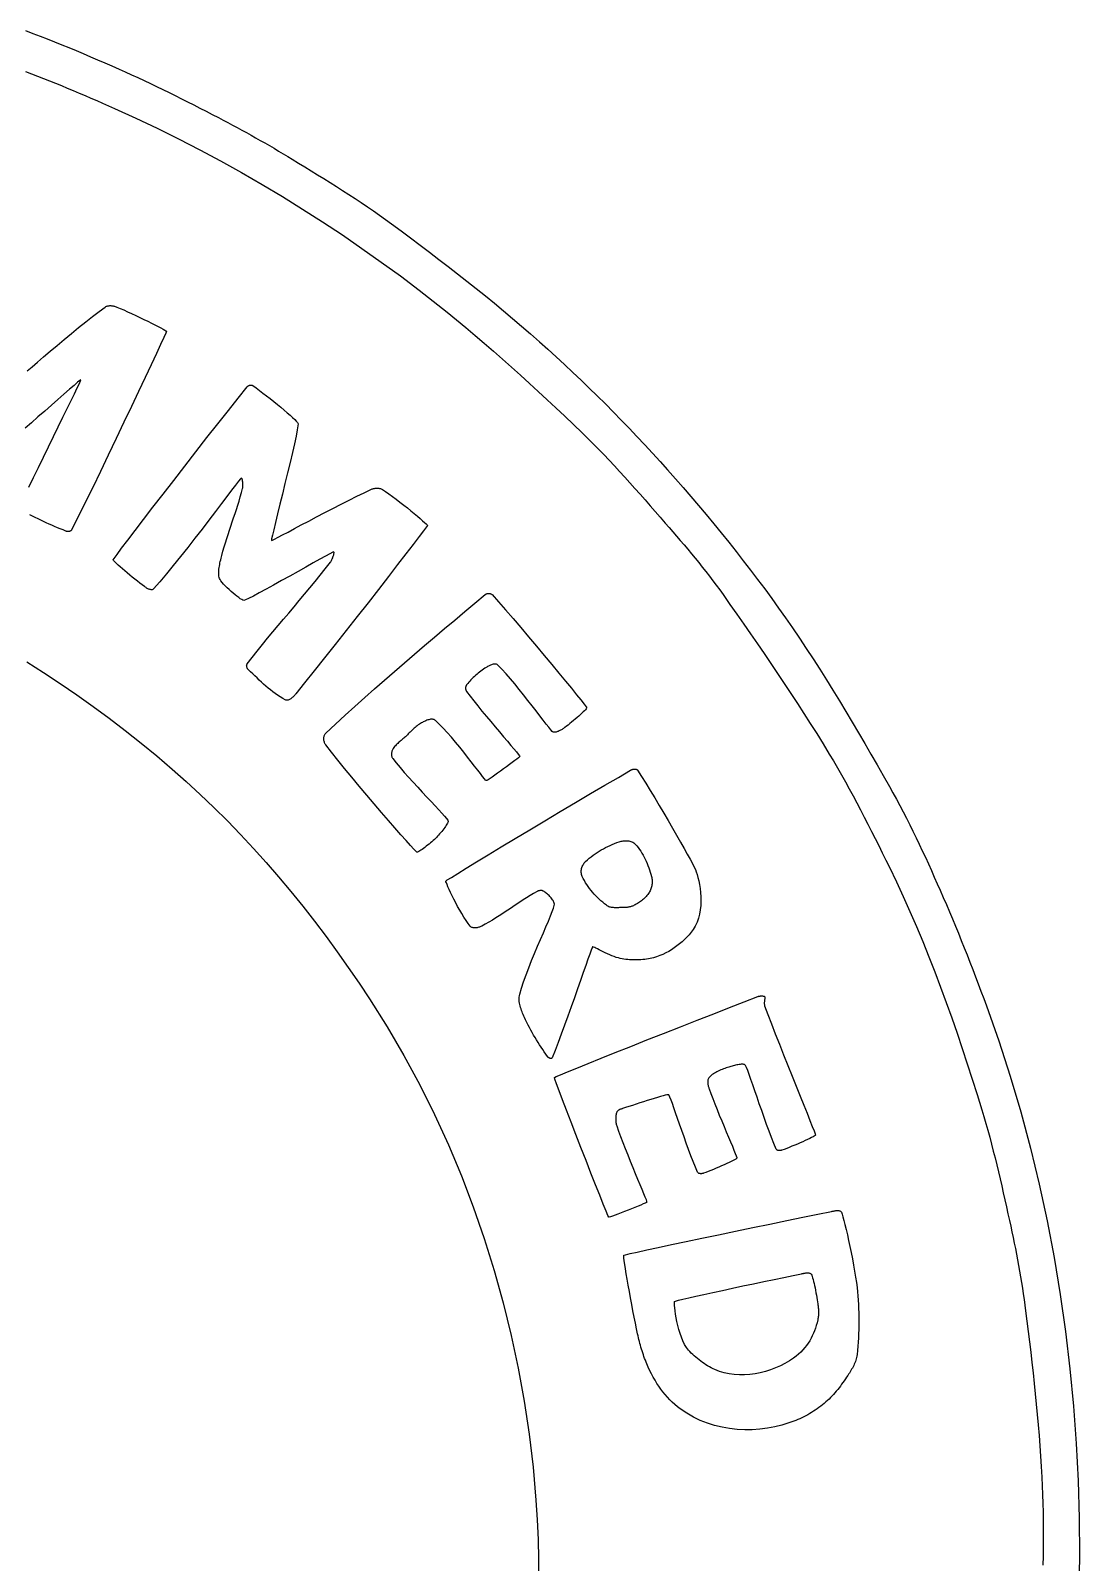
# Model space of a CAD drawing. Extents: x 29 to 1430, y 34 to 1434.
# Drawn here: x 976 to 1430, y 728 to 1391 of the extents above; entities that cross this region are included whole.
import ezdxf

# ---------------------------------------------------------------- set-up
doc = ezdxf.new("R2010")
doc.units = 0
doc.header["$MEASUREMENT"] = 0
doc.layers.get('0').update_dxf_attribs({"linetype": 'CONTINUOUS'})

msp = doc.modelspace()

# ---------------------------------------------------------------- linework, layer by layer
at = {"color": 0, "true_color": 0x000000}
for points in [[(974.03, 1390.66), (977.18, 1389.49), (980.33, 1388.3), (983.47, 1387.08), (986.6, 1385.84), (989.72, 1384.58), (992.84, 1383.3), (995.95, 1382.01), (999.05, 1380.7), (1002.15, 1379.38), (1005.25, 1378.05), (1008.33, 1376.7), (1011.42, 1375.36), (1014.5, 1374), (1017.23, 1372.78), (1019.96, 1371.55), (1022.68, 1370.3), (1025.39, 1369.04), (1028.09, 1367.76), (1030.79, 1366.47), (1033.48, 1365.16), (1036.17, 1363.85), (1038.85, 1362.52), (1041.52, 1361.18), (1044.2, 1359.84), (1046.86, 1358.48), (1049.53, 1357.12), (1052.19, 1355.75), (1054.85, 1354.38), (1057.5, 1353), (1059.53, 1351.94), (1061.56, 1350.87), (1063.59, 1349.79), (1065.61, 1348.71), (1067.63, 1347.61), (1069.65, 1346.51), (1071.66, 1345.4), (1073.66, 1344.28), (1075.66, 1343.15), (1077.65, 1342.02), (1079.64, 1340.87), (1081.63, 1339.72), (1083.6, 1338.55), (1085.58, 1337.38), (1087.54, 1336.19), (1089.5, 1335), (1092.23, 1333.32), (1094.97, 1331.65), (1097.7, 1329.97), (1100.43, 1328.28), (1103.16, 1326.59), (1105.88, 1324.89), (1108.6, 1323.18), (1111.31, 1321.46), (1114.01, 1319.72), (1116.69, 1317.97), (1119.37, 1316.19), (1122.03, 1314.4), (1124.67, 1312.59), (1127.3, 1310.75), (1129.91, 1308.89), (1132.5, 1307), (1136.61, 1303.96), (1140.72, 1300.9), (1144.81, 1297.83), (1148.89, 1294.75), (1152.97, 1291.65), (1157.02, 1288.53), (1161.07, 1285.39), (1165.09, 1282.23), (1169.1, 1279.05), (1173.09, 1275.84), (1177.05, 1272.61), (1180.99, 1269.35), (1184.91, 1266.06), (1188.8, 1262.74), (1192.67, 1259.39), (1196.5, 1256), (1200.15, 1252.72), (1203.78, 1249.42), (1207.38, 1246.09), (1210.96, 1242.73), (1214.52, 1239.35), (1218.05, 1235.94), (1221.56, 1232.51), (1225.05, 1229.05), (1228.51, 1225.56), (1231.94, 1222.05), (1235.35, 1218.52), (1238.73, 1214.96), (1242.09, 1211.38), (1245.42, 1207.78), (1248.72, 1204.15), (1252, 1200.5), (1255.39, 1196.67), (1258.76, 1192.82), (1262.1, 1188.95), (1265.42, 1185.05), (1268.72, 1181.13), (1271.98, 1177.19), (1275.22, 1173.23), (1278.44, 1169.24), (1281.62, 1165.23), (1284.77, 1161.2), (1287.89, 1157.14), (1290.98, 1153.06), (1294.04, 1148.96), (1297.06, 1144.83), (1300.05, 1140.68), (1303, 1136.5), (1306.05, 1132.1), (1309.06, 1127.66), (1312.03, 1123.2), (1314.97, 1118.71), (1317.86, 1114.2), (1320.73, 1109.67), (1323.56, 1105.12), (1326.36, 1100.54), (1329.13, 1095.95), (1331.88, 1091.35), (1334.61, 1086.73), (1337.32, 1082.1), (1340.01, 1077.46), (1342.69, 1072.81), (1345.35, 1068.16), (1348, 1063.5), (1349.53, 1060.77), (1351.04, 1058.02), (1352.51, 1055.26), (1353.97, 1052.49), (1355.4, 1049.71), (1356.8, 1046.91), (1358.19, 1044.1), (1359.56, 1041.28), (1360.91, 1038.46), (1362.25, 1035.62), (1363.57, 1032.78), (1364.87, 1029.93), (1366.17, 1027.08), (1367.45, 1024.22), (1368.73, 1021.36), (1370, 1018.5), (1371.35, 1015.42), (1372.69, 1012.33), (1374.01, 1009.23), (1375.32, 1006.13), (1376.61, 1003.02), (1377.88, 999.91), (1379.15, 996.79), (1380.4, 993.66), (1381.64, 990.53), (1382.86, 987.39), (1384.08, 984.26), (1385.28, 981.11), (1386.48, 977.96), (1387.66, 974.81), (1388.83, 971.66), (1390, 968.5), (1395.35, 953.33), (1400.31, 938.01), (1404.87, 922.54), (1409.05, 906.94), (1412.85, 891.22), (1416.26, 875.4), (1419.3, 859.49), (1421.95, 843.5), (1424.24, 827.45), (1426.15, 811.35), (1427.7, 795.21), (1428.88, 779.06), (1429.69, 762.9), (1430.15, 746.74), (1430.25, 730.6), (1430, 714.5)], [(974.09, 1373.01), (976.68, 1372.01), (979.26, 1371), (981.84, 1369.98), (984.42, 1368.94), (986.99, 1367.9), (989.55, 1366.85), (992.12, 1365.79), (994.68, 1364.72), (997.23, 1363.64), (999.79, 1362.55), (1002.34, 1361.45), (1004.88, 1360.35), (1007.42, 1359.24), (1009.96, 1358.12), (1012.5, 1357), (1021.83, 1352.76), (1031.09, 1348.37), (1040.3, 1343.82), (1049.43, 1339.11), (1058.5, 1334.26), (1067.49, 1329.26), (1076.41, 1324.12), (1085.24, 1318.85), (1093.99, 1313.43), (1102.64, 1307.89), (1111.21, 1302.21), (1119.67, 1296.41), (1128.04, 1290.48), (1136.3, 1284.44), (1144.46, 1278.27), (1152.5, 1272), (1156.58, 1268.74), (1160.63, 1265.44), (1164.65, 1262.1), (1168.65, 1258.74), (1172.62, 1255.34), (1176.57, 1251.92), (1180.49, 1248.47), (1184.4, 1244.99), (1188.28, 1241.49), (1192.15, 1237.97), (1195.99, 1234.43), (1199.82, 1230.88), (1203.64, 1227.3), (1207.44, 1223.71), (1211.22, 1220.11), (1215, 1216.5), (1217.38, 1214.19), (1219.74, 1211.85), (1222.07, 1209.5), (1224.38, 1207.11), (1226.67, 1204.71), (1228.94, 1202.29), (1231.19, 1199.86), (1233.43, 1197.41), (1235.65, 1194.95), (1237.87, 1192.47), (1240.07, 1189.99), (1242.27, 1187.5), (1244.46, 1185), (1246.64, 1182.5), (1248.82, 1180), (1251, 1177.5), (1252.63, 1175.62), (1254.26, 1173.74), (1255.89, 1171.85), (1257.5, 1169.96), (1259.11, 1168.06), (1260.72, 1166.15), (1262.31, 1164.23), (1263.89, 1162.31), (1265.46, 1160.37), (1267.01, 1158.43), (1268.55, 1156.47), (1270.08, 1154.5), (1271.59, 1152.52), (1273.08, 1150.53), (1274.55, 1148.52), (1276, 1146.5), (1279, 1142.27), (1281.98, 1138.03), (1284.95, 1133.78), (1287.91, 1129.53), (1290.86, 1125.26), (1293.79, 1120.98), (1296.71, 1116.7), (1299.6, 1112.4), (1302.48, 1108.08), (1305.34, 1103.76), (1308.17, 1099.42), (1310.99, 1095.07), (1313.78, 1090.7), (1316.55, 1086.32), (1319.29, 1081.92), (1322, 1077.5), (1323.79, 1074.53), (1325.55, 1071.54), (1327.27, 1068.54), (1328.97, 1065.52), (1330.65, 1062.48), (1332.3, 1059.43), (1333.93, 1056.37), (1335.54, 1053.3), (1337.13, 1050.22), (1338.71, 1047.13), (1340.28, 1044.03), (1341.84, 1040.93), (1343.38, 1037.83), (1344.93, 1034.72), (1346.46, 1031.61), (1348, 1028.5), (1351.06, 1022.17), (1354.04, 1015.79), (1356.93, 1009.35), (1359.73, 1002.86), (1362.45, 996.34), (1365.1, 989.77), (1367.67, 983.18), (1370.17, 976.57), (1372.61, 969.94), (1374.97, 963.29), (1377.28, 956.64), (1379.53, 949.99), (1381.72, 943.34), (1383.86, 936.71), (1385.95, 930.09), (1388, 923.5), (1388.9, 920.54), (1389.76, 917.57), (1390.61, 914.6), (1391.43, 911.62), (1392.22, 908.63), (1393, 905.63), (1393.76, 902.63), (1394.5, 899.63), (1395.22, 896.62), (1395.94, 893.61), (1396.63, 890.6), (1397.32, 887.58), (1398, 884.56), (1398.67, 881.54), (1399.34, 878.52), (1400, 875.5), (1400.52, 873.08), (1401.04, 870.66), (1401.55, 868.23), (1402.05, 865.81), (1402.54, 863.38), (1403.02, 860.94), (1403.48, 858.51), (1403.94, 856.08), (1404.38, 853.64), (1404.8, 851.2), (1405.21, 848.75), (1405.61, 846.31), (1405.98, 843.86), (1406.34, 841.41), (1406.68, 838.96), (1407, 836.5), (1407.56, 832.01), (1408.12, 827.53), (1408.66, 823.04), (1409.19, 818.54), (1409.71, 814.05), (1410.21, 809.55), (1410.69, 805.06), (1411.16, 800.56), (1411.6, 796.06), (1412.02, 791.56), (1412.42, 787.05), (1412.8, 782.54), (1413.14, 778.04), (1413.46, 773.53), (1413.75, 769.01), (1414, 764.5), (1414.18, 760.69), (1414.33, 756.88), (1414.44, 753.07), (1414.51, 749.26), (1414.56, 745.45), (1414.59, 741.64), (1414.59, 737.82), (1414.57, 734.01), (1414.53, 730.19), (1414.48, 726.38)], [(974.77, 1243.41), (976.85, 1245.17), (979.23, 1247.19), (981.86, 1249.43), (984.7, 1251.83), (987.68, 1254.35), (990.77, 1256.93), (993.9, 1259.53), (997.03, 1262.09), (1000.11, 1264.57), (1003.08, 1266.91), (1005.89, 1269.07), (1008.5, 1271), (1008.76, 1271.17), (1009.04, 1271.31), (1009.33, 1271.41), (1009.63, 1271.5), (1009.95, 1271.56), (1010.27, 1271.59), (1010.59, 1271.6), (1010.93, 1271.6), (1011.26, 1271.57), (1011.59, 1271.53), (1011.93, 1271.47), (1012.26, 1271.4), (1012.58, 1271.31), (1012.9, 1271.22), (1013.2, 1271.11), (1013.5, 1271), (1014.96, 1270.4), (1016.55, 1269.73), (1018.22, 1268.98), (1019.96, 1268.19), (1021.74, 1267.37), (1023.51, 1266.52), (1025.27, 1265.67), (1026.96, 1264.84), (1028.58, 1264.03), (1030.07, 1263.27), (1031.43, 1262.57), (1032.61, 1261.94), (1033.59, 1261.41), (1034.33, 1260.98), (1034.81, 1260.67), (1035, 1260.5), (1034.73, 1259.76), (1033.87, 1257.82), (1032.5, 1254.81), (1030.67, 1250.84), (1028.44, 1246.04), (1025.87, 1240.55), (1023.01, 1234.47), (1019.92, 1227.95), (1016.66, 1221.1), (1013.29, 1214.05), (1009.87, 1206.92), (1006.45, 1199.84), (1003.1, 1192.93), (999.87, 1186.32), (996.81, 1180.14), (994, 1174.5), (993.92, 1174.37), (993.82, 1174.25), (993.7, 1174.15), (993.56, 1174.06), (993.41, 1173.98), (993.25, 1173.93), (993.08, 1173.88), (992.9, 1173.85), (992.72, 1173.83), (992.54, 1173.82), (992.35, 1173.82), (992.17, 1173.84), (991.99, 1173.87), (991.82, 1173.9), (991.65, 1173.95), (991.5, 1174), (990.28, 1174.49), (989.06, 1174.98), (987.84, 1175.48), (986.63, 1175.99), (985.42, 1176.51), (984.22, 1177.04), (983.02, 1177.58), (981.82, 1178.13), (980.63, 1178.69), (979.45, 1179.27), (978.27, 1179.85), (977.1, 1180.45), (975.94, 1181.07)], [(975.49, 1193.04), (977.49, 1197.22), (979.59, 1201.58), (981.75, 1206.03), (983.94, 1210.51), (986.12, 1214.93), (988.23, 1219.21), (990.25, 1223.29), (992.12, 1227.08), (993.8, 1230.51), (995.26, 1233.49), (996.45, 1235.96), (997.34, 1237.84), (997.86, 1239.04), (998, 1239.5), (997.59, 1239.25), (996.57, 1238.42), (995.02, 1237.1), (993.03, 1235.38), (990.68, 1233.32), (988.06, 1231.01), (985.25, 1228.54), (982.34, 1225.98), (979.41, 1223.41), (976.55, 1220.91), (973.84, 1218.57)], [(1070, 1236.5), (1070.11, 1236.62), (1070.23, 1236.73), (1070.37, 1236.84), (1070.52, 1236.93), (1070.68, 1237.01), (1070.84, 1237.08), (1071.02, 1237.14), (1071.19, 1237.19), (1071.37, 1237.22), (1071.55, 1237.24), (1071.72, 1237.24), (1071.89, 1237.23), (1072.06, 1237.2), (1072.22, 1237.15), (1072.36, 1237.08), (1072.5, 1237), (1073.85, 1236.01), (1075.29, 1234.93), (1076.8, 1233.78), (1078.36, 1232.58), (1079.94, 1231.35), (1081.52, 1230.09), (1083.08, 1228.84), (1084.59, 1227.6), (1086.02, 1226.4), (1087.36, 1225.26), (1088.58, 1224.18), (1089.65, 1223.19), (1090.55, 1222.32), (1091.26, 1221.56), (1091.75, 1220.95), (1092, 1220.5), (1091.97, 1219.62), (1091.68, 1217.78), (1091.15, 1215.14), (1090.42, 1211.83), (1089.54, 1207.99), (1088.54, 1203.75), (1087.46, 1199.25), (1086.34, 1194.64), (1085.22, 1190.04), (1084.13, 1185.6), (1083.12, 1181.46), (1082.22, 1177.75), (1081.47, 1174.61), (1080.91, 1172.18), (1080.57, 1170.6), (1080.5, 1170), (1080.89, 1170.12), (1081.86, 1170.58), (1083.36, 1171.34), (1085.33, 1172.36), (1087.7, 1173.61), (1090.42, 1175.06), (1093.43, 1176.65), (1096.66, 1178.37), (1100.06, 1180.17), (1103.57, 1182.01), (1107.12, 1183.86), (1110.66, 1185.69), (1114.13, 1187.45), (1117.47, 1189.12), (1120.61, 1190.64), (1123.5, 1192), (1123.79, 1192.12), (1124.09, 1192.24), (1124.4, 1192.33), (1124.72, 1192.42), (1125.05, 1192.49), (1125.38, 1192.54), (1125.71, 1192.58), (1126.04, 1192.59), (1126.37, 1192.59), (1126.7, 1192.57), (1127.02, 1192.53), (1127.34, 1192.47), (1127.65, 1192.39), (1127.94, 1192.28), (1128.23, 1192.15), (1128.5, 1192), (1129.87, 1191.1), (1131.35, 1190.08), (1132.9, 1188.97), (1134.5, 1187.78), (1136.12, 1186.54), (1137.74, 1185.28), (1139.33, 1184.02), (1140.86, 1182.78), (1142.31, 1181.59), (1143.65, 1180.47), (1144.86, 1179.44), (1145.91, 1178.52), (1146.78, 1177.75), (1147.43, 1177.14), (1147.85, 1176.71), (1148, 1176.5), (1147.58, 1175.86), (1146.37, 1174.19), (1144.43, 1171.62), (1141.86, 1168.24), (1138.73, 1164.15), (1135.13, 1159.48), (1131.14, 1154.32), (1126.84, 1148.78), (1122.3, 1142.96), (1117.62, 1136.98), (1112.87, 1130.93), (1108.14, 1124.93), (1103.51, 1119.08), (1099.05, 1113.49), (1094.85, 1108.26), (1091, 1103.5), (1090.79, 1103.24), (1090.56, 1102.98), (1090.31, 1102.71), (1090.05, 1102.44), (1089.78, 1102.17), (1089.5, 1101.92), (1089.21, 1101.68), (1088.92, 1101.46), (1088.61, 1101.26), (1088.31, 1101.1), (1088, 1100.97), (1087.7, 1100.87), (1087.39, 1100.83), (1087.09, 1100.83), (1086.79, 1100.88), (1086.5, 1101), (1085.37, 1101.61), (1084.26, 1102.27), (1083.18, 1102.96), (1082.12, 1103.69), (1081.09, 1104.46), (1080.07, 1105.25), (1079.07, 1106.07), (1078.08, 1106.91), (1077.11, 1107.77), (1076.15, 1108.65), (1075.2, 1109.53), (1074.25, 1110.42), (1073.31, 1111.32), (1072.37, 1112.22), (1071.44, 1113.11), (1070.5, 1114), (1070.39, 1114.12), (1070.28, 1114.25), (1070.18, 1114.39), (1070.09, 1114.54), (1070.01, 1114.7), (1069.93, 1114.87), (1069.87, 1115.04), (1069.82, 1115.21), (1069.79, 1115.39), (1069.77, 1115.57), (1069.76, 1115.74), (1069.77, 1115.91), (1069.8, 1116.07), (1069.85, 1116.22), (1069.91, 1116.37), (1070, 1116.5), (1072.17, 1119.31), (1074.37, 1122.1), (1076.6, 1124.87), (1078.85, 1127.62), (1081.11, 1130.36), (1083.39, 1133.09), (1085.67, 1135.81), (1087.97, 1138.53), (1090.26, 1141.24), (1092.55, 1143.96), (1094.83, 1146.69), (1097.1, 1149.42), (1099.36, 1152.16), (1101.6, 1154.92), (1103.81, 1157.7), (1106, 1160.5), (1106.18, 1160.75), (1106.36, 1161.04), (1106.53, 1161.35), (1106.7, 1161.68), (1106.85, 1162.03), (1107, 1162.39), (1107.14, 1162.74), (1107.26, 1163.1), (1107.36, 1163.44), (1107.45, 1163.76), (1107.52, 1164.06), (1107.57, 1164.34), (1107.59, 1164.57), (1107.59, 1164.76), (1107.56, 1164.91), (1107.5, 1165), (1107.02, 1164.82), (1105.78, 1164.18), (1103.89, 1163.17), (1101.47, 1161.83), (1098.6, 1160.23), (1095.41, 1158.45), (1091.99, 1156.53), (1088.45, 1154.55), (1084.9, 1152.57), (1081.44, 1150.65), (1078.18, 1148.85), (1075.21, 1147.25), (1072.66, 1145.89), (1070.62, 1144.86), (1069.2, 1144.21), (1068.5, 1144), (1068.13, 1144.11), (1067.63, 1144.37), (1067.02, 1144.74), (1066.31, 1145.23), (1065.54, 1145.81), (1064.72, 1146.46), (1063.86, 1147.17), (1063, 1147.93), (1062.14, 1148.71), (1061.31, 1149.5), (1060.52, 1150.28), (1059.8, 1151.04), (1059.17, 1151.75), (1058.65, 1152.41), (1058.25, 1153), (1058, 1153.5), (1057.85, 1153.97), (1057.74, 1154.48), (1057.68, 1155.03), (1057.65, 1155.61), (1057.66, 1156.22), (1057.69, 1156.86), (1057.76, 1157.51), (1057.84, 1158.18), (1057.95, 1158.86), (1058.08, 1159.54), (1058.21, 1160.22), (1058.36, 1160.9), (1058.52, 1161.58), (1058.68, 1162.24), (1058.84, 1162.88), (1059, 1163.5), (1059.49, 1165.33), (1060.01, 1167.16), (1060.55, 1168.98), (1061.12, 1170.79), (1061.7, 1172.59), (1062.3, 1174.4), (1062.9, 1176.2), (1063.51, 1178), (1064.12, 1179.8), (1064.72, 1181.6), (1065.32, 1183.4), (1065.9, 1185.21), (1066.46, 1187.02), (1067, 1188.84), (1067.52, 1190.67), (1068, 1192.5), (1068.06, 1192.79), (1068.11, 1193.11), (1068.13, 1193.45), (1068.15, 1193.8), (1068.15, 1194.16), (1068.13, 1194.53), (1068.11, 1194.89), (1068.07, 1195.25), (1068.03, 1195.58), (1067.97, 1195.9), (1067.91, 1196.19), (1067.84, 1196.44), (1067.76, 1196.66), (1067.68, 1196.83), (1067.59, 1196.94), (1067.5, 1197), (1067.14, 1196.65), (1066.28, 1195.6), (1064.98, 1193.93), (1063.27, 1191.7), (1061.21, 1188.99), (1058.85, 1185.89), (1056.23, 1182.45), (1053.42, 1178.76), (1050.45, 1174.89), (1047.37, 1170.91), (1044.24, 1166.9), (1041.11, 1162.94), (1038.01, 1159.09), (1035.02, 1155.44), (1032.16, 1152.05), (1029.5, 1149), (1029.32, 1148.83), (1029.11, 1148.72), (1028.89, 1148.64), (1028.65, 1148.61), (1028.39, 1148.62), (1028.13, 1148.66), (1027.85, 1148.72), (1027.58, 1148.82), (1027.3, 1148.93), (1027.02, 1149.06), (1026.74, 1149.21), (1026.47, 1149.36), (1026.21, 1149.52), (1025.96, 1149.69), (1025.72, 1149.85), (1025.5, 1150), (1024.56, 1150.69), (1023.54, 1151.45), (1022.47, 1152.28), (1021.37, 1153.15), (1020.25, 1154.06), (1019.13, 1154.98), (1018.03, 1155.89), (1016.97, 1156.79), (1015.97, 1157.66), (1015.03, 1158.48), (1014.19, 1159.23), (1013.46, 1159.91), (1012.86, 1160.49), (1012.4, 1160.96), (1012.11, 1161.3), (1012, 1161.5), (1012.42, 1162.18), (1013.66, 1163.9), (1015.63, 1166.55), (1018.25, 1170.03), (1021.44, 1174.22), (1025.11, 1179.02), (1029.18, 1184.31), (1033.56, 1190), (1038.18, 1195.96), (1042.95, 1202.1), (1047.78, 1208.31), (1052.59, 1214.47), (1057.3, 1220.48), (1061.83, 1226.22), (1066.09, 1231.6), (1070, 1236.5)], [(1173, 1146.5), (1173.15, 1146.61), (1173.32, 1146.71), (1173.5, 1146.8), (1173.7, 1146.87), (1173.9, 1146.93), (1174.11, 1146.98), (1174.32, 1147.01), (1174.54, 1147.02), (1174.75, 1147.02), (1174.96, 1147), (1175.16, 1146.96), (1175.36, 1146.9), (1175.54, 1146.83), (1175.71, 1146.74), (1175.86, 1146.63), (1176, 1146.5), (1178.81, 1143.35), (1181.85, 1139.87), (1185.07, 1136.15), (1188.42, 1132.24), (1191.82, 1128.24), (1195.24, 1124.19), (1198.6, 1120.19), (1201.85, 1116.29), (1204.94, 1112.57), (1207.8, 1109.09), (1210.38, 1105.94), (1212.61, 1103.19), (1214.45, 1100.89), (1215.83, 1099.13), (1216.7, 1097.98), (1217, 1097.5), (1216.92, 1097.33), (1216.72, 1097.06), (1216.4, 1096.7), (1215.98, 1096.26), (1215.47, 1095.76), (1214.88, 1095.2), (1214.23, 1094.59), (1213.52, 1093.95), (1212.78, 1093.29), (1212.01, 1092.62), (1211.22, 1091.95), (1210.43, 1091.29), (1209.65, 1090.66), (1208.89, 1090.06), (1208.17, 1089.5), (1207.5, 1089), (1207.22, 1088.8), (1206.93, 1088.6), (1206.62, 1088.39), (1206.31, 1088.19), (1205.99, 1087.99), (1205.66, 1087.81), (1205.34, 1087.63), (1205, 1087.47), (1204.67, 1087.32), (1204.34, 1087.19), (1204.02, 1087.09), (1203.69, 1087.01), (1203.38, 1086.96), (1203.08, 1086.94), (1202.78, 1086.95), (1202.5, 1087), (1202.09, 1087.29), (1201.42, 1088), (1200.52, 1089.07), (1199.4, 1090.46), (1198.1, 1092.14), (1196.64, 1094.04), (1195.05, 1096.14), (1193.34, 1098.37), (1191.54, 1100.71), (1189.67, 1103.09), (1187.77, 1105.49), (1185.85, 1107.84), (1183.94, 1110.12), (1182.06, 1112.27), (1180.24, 1114.24), (1178.5, 1116), (1178.26, 1116.19), (1177.99, 1116.33), (1177.71, 1116.42), (1177.41, 1116.47), (1177.09, 1116.47), (1176.76, 1116.44), (1176.42, 1116.38), (1176.08, 1116.28), (1175.74, 1116.16), (1175.39, 1116.03), (1175.05, 1115.87), (1174.72, 1115.7), (1174.39, 1115.53), (1174.08, 1115.35), (1173.78, 1115.17), (1173.5, 1115), (1172.9, 1114.62), (1172.31, 1114.22), (1171.73, 1113.81), (1171.16, 1113.39), (1170.59, 1112.96), (1170.03, 1112.52), (1169.48, 1112.06), (1168.94, 1111.6), (1168.41, 1111.12), (1167.89, 1110.63), (1167.38, 1110.14), (1166.88, 1109.63), (1166.39, 1109.11), (1165.92, 1108.58), (1165.45, 1108.05), (1165, 1107.5), (1164.89, 1107.35), (1164.79, 1107.18), (1164.72, 1107), (1164.65, 1106.82), (1164.6, 1106.62), (1164.57, 1106.42), (1164.55, 1106.22), (1164.54, 1106.01), (1164.55, 1105.8), (1164.57, 1105.6), (1164.61, 1105.4), (1164.66, 1105.2), (1164.72, 1105.01), (1164.8, 1104.83), (1164.89, 1104.66), (1165, 1104.5), (1166.45, 1102.59), (1168.06, 1100.53), (1169.8, 1098.36), (1171.64, 1096.1), (1173.54, 1093.81), (1175.46, 1091.51), (1177.36, 1089.25), (1179.22, 1087.05), (1181, 1084.96), (1182.65, 1083.02), (1184.14, 1081.26), (1185.45, 1079.72), (1186.52, 1078.44), (1187.33, 1077.45), (1187.83, 1076.79), (1188, 1076.5), (1187.83, 1076.3), (1187.39, 1075.9), (1186.7, 1075.34), (1185.81, 1074.63), (1184.76, 1073.82), (1183.58, 1072.93), (1182.32, 1071.99), (1181.01, 1071.03), (1179.69, 1070.07), (1178.4, 1069.15), (1177.18, 1068.29), (1176.07, 1067.53), (1175.11, 1066.89), (1174.33, 1066.4), (1173.78, 1066.1), (1173.5, 1066), (1173.22, 1066.22), (1172.69, 1066.83), (1171.92, 1067.79), (1170.94, 1069.04), (1169.77, 1070.55), (1168.44, 1072.27), (1166.98, 1074.17), (1165.4, 1076.2), (1163.72, 1078.31), (1161.99, 1080.47), (1160.2, 1082.64), (1158.41, 1084.76), (1156.61, 1086.8), (1154.85, 1088.72), (1153.13, 1090.46), (1151.5, 1092), (1151.2, 1092.22), (1150.88, 1092.38), (1150.54, 1092.49), (1150.18, 1092.55), (1149.8, 1092.56), (1149.41, 1092.53), (1149.01, 1092.46), (1148.6, 1092.37), (1148.19, 1092.24), (1147.78, 1092.09), (1147.38, 1091.93), (1146.98, 1091.75), (1146.59, 1091.56), (1146.21, 1091.37), (1145.84, 1091.18), (1145.5, 1091), (1145, 1090.72), (1144.52, 1090.41), (1144.04, 1090.08), (1143.58, 1089.74), (1143.13, 1089.38), (1142.69, 1089.01), (1142.26, 1088.63), (1141.83, 1088.23), (1141.41, 1087.83), (1141, 1087.43), (1140.58, 1087.02), (1140.17, 1086.61), (1139.75, 1086.2), (1139.34, 1085.8), (1138.92, 1085.39), (1138.5, 1085), (1138.14, 1084.67), (1137.77, 1084.35), (1137.4, 1084.03), (1137.02, 1083.72), (1136.64, 1083.4), (1136.26, 1083.08), (1135.89, 1082.76), (1135.52, 1082.43), (1135.16, 1082.1), (1134.81, 1081.76), (1134.47, 1081.42), (1134.14, 1081.06), (1133.83, 1080.69), (1133.53, 1080.31), (1133.25, 1079.91), (1133, 1079.5), (1132.88, 1079.28), (1132.77, 1079.04), (1132.68, 1078.79), (1132.6, 1078.54), (1132.54, 1078.27), (1132.49, 1078.01), (1132.46, 1077.73), (1132.44, 1077.46), (1132.45, 1077.19), (1132.47, 1076.92), (1132.5, 1076.66), (1132.56, 1076.41), (1132.64, 1076.16), (1132.74, 1075.93), (1132.86, 1075.71), (1133, 1075.5), (1134.48, 1073.64), (1136.15, 1071.65), (1137.95, 1069.57), (1139.85, 1067.43), (1141.82, 1065.26), (1143.82, 1063.09), (1145.8, 1060.95), (1147.74, 1058.87), (1149.6, 1056.9), (1151.33, 1055.05), (1152.89, 1053.37), (1154.26, 1051.88), (1155.4, 1050.62), (1156.26, 1049.61), (1156.8, 1048.89), (1157, 1048.5), (1156.97, 1048.24), (1156.87, 1047.93), (1156.7, 1047.55), (1156.47, 1047.14), (1156.19, 1046.68), (1155.86, 1046.18), (1155.49, 1045.66), (1155.09, 1045.13), (1154.67, 1044.58), (1154.22, 1044.02), (1153.76, 1043.47), (1153.29, 1042.93), (1152.83, 1042.4), (1152.37, 1041.9), (1151.92, 1041.43), (1151.5, 1041), (1151.03, 1040.54), (1150.51, 1040.06), (1149.95, 1039.56), (1149.35, 1039.06), (1148.74, 1038.55), (1148.12, 1038.05), (1147.49, 1037.56), (1146.88, 1037.09), (1146.28, 1036.65), (1145.72, 1036.24), (1145.19, 1035.88), (1144.71, 1035.57), (1144.3, 1035.32), (1143.95, 1035.14), (1143.68, 1035.03), (1143.5, 1035), (1143.08, 1035.36), (1142.11, 1036.36), (1140.66, 1037.94), (1138.77, 1040.03), (1136.52, 1042.57), (1133.96, 1045.49), (1131.14, 1048.73), (1128.13, 1052.23), (1124.98, 1055.91), (1121.75, 1059.72), (1118.51, 1063.58), (1115.3, 1067.44), (1112.18, 1071.22), (1109.22, 1074.87), (1106.48, 1078.32), (1104, 1081.5), (1103.82, 1081.76), (1103.66, 1082.05), (1103.52, 1082.35), (1103.4, 1082.68), (1103.31, 1083.02), (1103.23, 1083.36), (1103.19, 1083.71), (1103.16, 1084.07), (1103.17, 1084.42), (1103.2, 1084.76), (1103.26, 1085.1), (1103.35, 1085.42), (1103.46, 1085.73), (1103.61, 1086.01), (1103.79, 1086.27), (1104, 1086.5), (1108.17, 1090.4), (1112.37, 1094.28), (1116.6, 1098.13), (1120.85, 1101.95), (1125.12, 1105.75), (1129.41, 1109.52), (1133.72, 1113.28), (1138.04, 1117.02), (1142.38, 1120.74), (1146.73, 1124.45), (1151.09, 1128.15), (1155.46, 1131.83), (1159.84, 1135.51), (1164.22, 1139.18), (1168.61, 1142.84), (1173, 1146.5)], [(974.56, 1117.36), (981.86, 1112.74), (989.08, 1108), (996.22, 1103.12), (1003.29, 1098.11), (1010.29, 1092.96), (1017.21, 1087.68), (1024.05, 1082.26), (1030.81, 1076.7), (1037.5, 1071), (1043.64, 1065.56), (1049.67, 1060), (1055.59, 1054.32), (1061.41, 1048.53), (1067.12, 1042.62), (1072.72, 1036.61), (1078.21, 1030.49), (1083.6, 1024.28), (1088.89, 1017.97), (1094.07, 1011.57), (1099.15, 1005.08), (1104.12, 998.51), (1109, 991.87), (1113.77, 985.15), (1118.43, 978.36), (1123, 971.5), (1130.64, 959.4), (1137.87, 947.01), (1144.7, 934.35), (1151.11, 921.44), (1157.12, 908.3), (1162.71, 894.96), (1167.88, 881.42), (1172.63, 867.72), (1176.95, 853.87), (1180.84, 839.9), (1184.3, 825.81), (1187.33, 811.64), (1189.91, 797.41), (1192.06, 783.12), (1193.75, 768.81), (1195, 754.5), (1195.53, 745.99), (1195.89, 737.48), (1196.1, 728.95), (1196.15, 720.43)], [(1236, 1070.5), (1236.17, 1070.59), (1236.36, 1070.68), (1236.55, 1070.76), (1236.76, 1070.83), (1236.97, 1070.89), (1237.19, 1070.94), (1237.4, 1070.98), (1237.62, 1071), (1237.83, 1071.01), (1238.04, 1071), (1238.24, 1070.97), (1238.42, 1070.92), (1238.59, 1070.85), (1238.75, 1070.76), (1238.89, 1070.64), (1239, 1070.5), (1240.75, 1067.78), (1242.59, 1064.85), (1244.49, 1061.76), (1246.44, 1058.55), (1248.4, 1055.27), (1250.35, 1051.97), (1252.27, 1048.69), (1254.13, 1045.47), (1255.91, 1042.36), (1257.59, 1039.41), (1259.13, 1036.66), (1260.51, 1034.15), (1261.72, 1031.94), (1262.72, 1030.06), (1263.49, 1028.57), (1264, 1027.5), (1264.38, 1026.55), (1264.77, 1025.41), (1265.14, 1024.1), (1265.48, 1022.63), (1265.79, 1021.04), (1266.05, 1019.34), (1266.24, 1017.56), (1266.36, 1015.72), (1266.38, 1013.84), (1266.31, 1011.94), (1266.12, 1010.05), (1265.8, 1008.19), (1265.34, 1006.39), (1264.73, 1004.65), (1263.96, 1003.02), (1263, 1001.5), (1262.15, 1000.38), (1261.26, 999.3), (1260.31, 998.24), (1259.31, 997.22), (1258.27, 996.24), (1257.18, 995.3), (1256.05, 994.41), (1254.89, 993.57), (1253.69, 992.78), (1252.46, 992.04), (1251.19, 991.37), (1249.9, 990.76), (1248.58, 990.21), (1247.24, 989.73), (1245.88, 989.33), (1244.5, 989), (1243.7, 988.85), (1242.9, 988.71), (1242.09, 988.6), (1241.28, 988.51), (1240.46, 988.44), (1239.64, 988.39), (1238.82, 988.36), (1238, 988.35), (1237.18, 988.36), (1236.36, 988.39), (1235.54, 988.45), (1234.73, 988.52), (1233.91, 988.61), (1233.1, 988.72), (1232.3, 988.85), (1231.5, 989), (1230.67, 989.2), (1229.78, 989.47), (1228.85, 989.79), (1227.9, 990.17), (1226.93, 990.58), (1225.96, 991.01), (1225, 991.45), (1224.08, 991.9), (1223.2, 992.33), (1222.38, 992.73), (1221.63, 993.1), (1220.97, 993.42), (1220.42, 993.69), (1219.97, 993.88), (1219.66, 993.99), (1219.5, 994), (1219.3, 993.6), (1218.88, 992.53), (1218.27, 990.84), (1217.48, 988.63), (1216.54, 985.95), (1215.46, 982.88), (1214.28, 979.48), (1213, 975.83), (1211.65, 972), (1210.26, 968.06), (1208.83, 964.07), (1207.4, 960.12), (1205.98, 956.26), (1204.59, 952.58), (1203.26, 949.13), (1202, 946), (1201.94, 945.89), (1201.86, 945.82), (1201.75, 945.76), (1201.63, 945.73), (1201.5, 945.72), (1201.35, 945.73), (1201.2, 945.76), (1201.05, 945.8), (1200.89, 945.86), (1200.73, 945.93), (1200.58, 946), (1200.44, 946.09), (1200.31, 946.19), (1200.19, 946.29), (1200.08, 946.39), (1200, 946.5), (1199.3, 947.52), (1198.61, 948.54), (1197.93, 949.57), (1197.24, 950.6), (1196.57, 951.64), (1195.91, 952.68), (1195.25, 953.73), (1194.61, 954.78), (1193.98, 955.84), (1193.36, 956.91), (1192.75, 957.99), (1192.17, 959.07), (1191.6, 960.16), (1191.04, 961.27), (1190.51, 962.38), (1190, 963.5), (1189.74, 964.09), (1189.48, 964.69), (1189.23, 965.29), (1188.98, 965.91), (1188.75, 966.53), (1188.53, 967.16), (1188.33, 967.8), (1188.16, 968.43), (1188.01, 969.07), (1187.89, 969.71), (1187.8, 970.35), (1187.75, 970.99), (1187.74, 971.62), (1187.78, 972.25), (1187.86, 972.88), (1188, 973.5), (1188.76, 976.13), (1189.68, 978.95), (1190.74, 981.91), (1191.9, 984.97), (1193.13, 988.08), (1194.41, 991.19), (1195.7, 994.26), (1196.97, 997.24), (1198.2, 1000.09), (1199.35, 1002.76), (1200.39, 1005.21), (1201.3, 1007.39), (1202.05, 1009.26), (1202.6, 1010.76), (1202.93, 1011.86), (1203, 1012.5), (1202.91, 1012.9), (1202.79, 1013.3), (1202.62, 1013.69), (1202.42, 1014.07), (1202.19, 1014.45), (1201.93, 1014.82), (1201.64, 1015.18), (1201.34, 1015.53), (1201.01, 1015.88), (1200.67, 1016.21), (1200.32, 1016.54), (1199.96, 1016.85), (1199.6, 1017.16), (1199.23, 1017.45), (1198.86, 1017.73), (1198.5, 1018), (1198.34, 1018.1), (1198.18, 1018.19), (1198, 1018.26), (1197.81, 1018.32), (1197.62, 1018.36), (1197.43, 1018.39), (1197.23, 1018.4), (1197.03, 1018.4), (1196.82, 1018.39), (1196.62, 1018.37), (1196.42, 1018.33), (1196.22, 1018.29), (1196.03, 1018.23), (1195.85, 1018.16), (1195.67, 1018.09), (1195.5, 1018), (1193.96, 1017.12), (1192.44, 1016.22), (1190.94, 1015.29), (1189.45, 1014.33), (1187.97, 1013.36), (1186.49, 1012.38), (1185.02, 1011.4), (1183.55, 1010.41), (1182.08, 1009.42), (1180.6, 1008.44), (1179.12, 1007.48), (1177.63, 1006.53), (1176.12, 1005.6), (1174.6, 1004.7), (1173.06, 1003.83), (1171.5, 1003), (1171.21, 1002.86), (1170.9, 1002.73), (1170.58, 1002.6), (1170.24, 1002.49), (1169.89, 1002.4), (1169.54, 1002.32), (1169.19, 1002.26), (1168.83, 1002.22), (1168.49, 1002.21), (1168.15, 1002.22), (1167.82, 1002.27), (1167.51, 1002.34), (1167.22, 1002.45), (1166.95, 1002.59), (1166.71, 1002.78), (1166.5, 1003), (1165.62, 1004.16), (1164.72, 1005.47), (1163.81, 1006.89), (1162.9, 1008.4), (1161.99, 1009.96), (1161.11, 1011.54), (1160.27, 1013.13), (1159.46, 1014.68), (1158.71, 1016.17), (1158.03, 1017.58), (1157.43, 1018.86), (1156.92, 1020), (1156.51, 1020.96), (1156.21, 1021.72), (1156.04, 1022.24), (1156, 1022.5), (1156.63, 1022.97), (1158.38, 1024.11), (1161.14, 1025.83), (1164.79, 1028.08), (1169.21, 1030.78), (1174.29, 1033.86), (1179.92, 1037.26), (1185.97, 1040.9), (1192.34, 1044.72), (1198.9, 1048.64), (1205.55, 1052.6), (1212.17, 1056.52), (1218.64, 1060.34), (1224.84, 1063.99), (1230.67, 1067.4), (1236, 1070.5)], [(1231, 1039.5), (1231.43, 1039.64), (1231.87, 1039.75), (1232.33, 1039.84), (1232.81, 1039.91), (1233.29, 1039.96), (1233.77, 1039.98), (1234.25, 1039.97), (1234.73, 1039.94), (1235.2, 1039.87), (1235.67, 1039.78), (1236.11, 1039.65), (1236.54, 1039.49), (1236.95, 1039.3), (1237.33, 1039.07), (1237.68, 1038.8), (1238, 1038.5), (1238.65, 1037.77), (1239.26, 1037.01), (1239.85, 1036.22), (1240.39, 1035.41), (1240.91, 1034.57), (1241.4, 1033.72), (1241.86, 1032.84), (1242.3, 1031.95), (1242.71, 1031.05), (1243.09, 1030.13), (1243.46, 1029.2), (1243.8, 1028.27), (1244.13, 1027.33), (1244.43, 1026.39), (1244.72, 1025.44), (1245, 1024.5), (1245.11, 1024.07), (1245.19, 1023.63), (1245.25, 1023.19), (1245.29, 1022.73), (1245.3, 1022.28), (1245.29, 1021.82), (1245.25, 1021.36), (1245.2, 1020.91), (1245.12, 1020.45), (1245.02, 1020.01), (1244.9, 1019.56), (1244.76, 1019.13), (1244.6, 1018.7), (1244.42, 1018.29), (1244.22, 1017.89), (1244, 1017.5), (1243.71, 1017.05), (1243.4, 1016.62), (1243.07, 1016.2), (1242.72, 1015.8), (1242.35, 1015.42), (1241.96, 1015.05), (1241.56, 1014.69), (1241.14, 1014.34), (1240.71, 1014.01), (1240.27, 1013.69), (1239.82, 1013.38), (1239.36, 1013.09), (1238.9, 1012.8), (1238.44, 1012.52), (1237.97, 1012.26), (1237.5, 1012), (1237.19, 1011.84), (1236.87, 1011.7), (1236.54, 1011.58), (1236.21, 1011.47), (1235.87, 1011.37), (1235.53, 1011.29), (1235.18, 1011.22), (1234.83, 1011.17), (1234.48, 1011.12), (1234.13, 1011.08), (1233.77, 1011.05), (1233.42, 1011.03), (1233.06, 1011.02), (1232.7, 1011.01), (1232.35, 1011), (1232, 1011), (1231.58, 1011), (1231.16, 1010.99), (1230.73, 1010.98), (1230.3, 1010.96), (1229.87, 1010.96), (1229.43, 1010.96), (1229, 1010.97), (1228.57, 1010.99), (1228.15, 1011.03), (1227.73, 1011.08), (1227.33, 1011.16), (1226.93, 1011.27), (1226.55, 1011.4), (1226.18, 1011.57), (1225.83, 1011.76), (1225.5, 1012), (1224.71, 1012.64), (1223.92, 1013.31), (1223.15, 1013.99), (1222.39, 1014.69), (1221.65, 1015.41), (1220.92, 1016.15), (1220.21, 1016.9), (1219.53, 1017.67), (1218.86, 1018.47), (1218.22, 1019.28), (1217.61, 1020.1), (1217.02, 1020.95), (1216.47, 1021.81), (1215.95, 1022.69), (1215.45, 1023.59), (1215, 1024.5), (1214.84, 1024.89), (1214.72, 1025.29), (1214.65, 1025.72), (1214.6, 1026.15), (1214.6, 1026.59), (1214.63, 1027.04), (1214.69, 1027.49), (1214.78, 1027.93), (1214.91, 1028.37), (1215.06, 1028.8), (1215.24, 1029.22), (1215.45, 1029.63), (1215.68, 1030.01), (1215.93, 1030.37), (1216.21, 1030.7), (1216.5, 1031), (1217.28, 1031.71), (1218.08, 1032.39), (1218.9, 1033.05), (1219.75, 1033.69), (1220.61, 1034.3), (1221.49, 1034.89), (1222.39, 1035.45), (1223.3, 1035.99), (1224.23, 1036.51), (1225.17, 1037.01), (1226.12, 1037.48), (1227.08, 1037.93), (1228.05, 1038.36), (1229.03, 1038.76), (1230.01, 1039.14), (1231, 1039.5)], [(1291, 972.5), (1291.18, 972.56), (1291.38, 972.62), (1291.59, 972.66), (1291.81, 972.7), (1292.04, 972.73), (1292.26, 972.75), (1292.49, 972.76), (1292.72, 972.77), (1292.93, 972.76), (1293.14, 972.75), (1293.33, 972.73), (1293.51, 972.7), (1293.67, 972.66), (1293.81, 972.62), (1293.92, 972.56), (1294, 972.5), (1294.05, 972.41), (1294.08, 972.28), (1294.09, 972.11), (1294.09, 971.9), (1294.07, 971.67), (1294.04, 971.41), (1294, 971.13), (1293.96, 970.83), (1293.93, 970.53), (1293.89, 970.22), (1293.87, 969.91), (1293.86, 969.6), (1293.86, 969.3), (1293.88, 969.02), (1293.93, 968.75), (1294, 968.5), (1295.39, 964.77), (1296.94, 960.71), (1298.62, 956.39), (1300.39, 951.89), (1302.21, 947.29), (1304.06, 942.67), (1305.9, 938.1), (1307.68, 933.67), (1309.39, 929.45), (1310.97, 925.52), (1312.4, 921.97), (1313.64, 918.86), (1314.65, 916.28), (1315.41, 914.31), (1315.87, 913.02), (1316, 912.5), (1315.85, 912.35), (1315.51, 912.12), (1315, 911.82), (1314.33, 911.47), (1313.53, 911.08), (1312.62, 910.64), (1311.61, 910.17), (1310.53, 909.68), (1309.39, 909.18), (1308.22, 908.67), (1307.03, 908.17), (1305.84, 907.67), (1304.67, 907.2), (1303.55, 906.76), (1302.48, 906.36), (1301.5, 906), (1301.34, 905.95), (1301.18, 905.91), (1301, 905.87), (1300.82, 905.85), (1300.63, 905.83), (1300.45, 905.83), (1300.26, 905.83), (1300.08, 905.85), (1299.9, 905.88), (1299.73, 905.92), (1299.57, 905.98), (1299.42, 906.05), (1299.29, 906.14), (1299.17, 906.24), (1299.07, 906.36), (1299, 906.5), (1298.01, 908.87), (1296.98, 911.46), (1295.93, 914.24), (1294.86, 917.14), (1293.79, 920.12), (1292.74, 923.12), (1291.7, 926.09), (1290.7, 928.99), (1289.75, 931.75), (1288.86, 934.32), (1288.05, 936.66), (1287.32, 938.71), (1286.69, 940.43), (1286.16, 941.74), (1285.76, 942.62), (1285.5, 943), (1285.28, 943.1), (1285, 943.16), (1284.66, 943.2), (1284.29, 943.21), (1283.87, 943.2), (1283.42, 943.16), (1282.94, 943.1), (1282.45, 943.02), (1281.94, 942.93), (1281.42, 942.82), (1280.9, 942.7), (1280.39, 942.57), (1279.88, 942.44), (1279.4, 942.29), (1278.93, 942.15), (1278.5, 942), (1277.93, 941.8), (1277.35, 941.6), (1276.78, 941.39), (1276.2, 941.18), (1275.62, 940.96), (1275.05, 940.73), (1274.48, 940.5), (1273.92, 940.24), (1273.37, 939.98), (1272.83, 939.69), (1272.31, 939.39), (1271.81, 939.06), (1271.32, 938.71), (1270.86, 938.34), (1270.41, 937.93), (1270, 937.5), (1269.81, 937.26), (1269.66, 936.99), (1269.54, 936.71), (1269.46, 936.42), (1269.4, 936.11), (1269.37, 935.79), (1269.36, 935.46), (1269.38, 935.13), (1269.42, 934.79), (1269.47, 934.45), (1269.54, 934.11), (1269.62, 933.77), (1269.7, 933.44), (1269.8, 933.12), (1269.9, 932.8), (1270, 932.5), (1270.71, 930.49), (1271.53, 928.31), (1272.43, 926), (1273.38, 923.6), (1274.38, 921.15), (1275.4, 918.69), (1276.41, 916.26), (1277.4, 913.9), (1278.35, 911.66), (1279.23, 909.57), (1280.03, 907.67), (1280.72, 906), (1281.28, 904.62), (1281.7, 903.54), (1281.94, 902.82), (1282, 902.5), (1281.85, 902.35), (1281.51, 902.12), (1281, 901.83), (1280.34, 901.48), (1279.54, 901.08), (1278.62, 900.65), (1277.62, 900.18), (1276.53, 899.69), (1275.39, 899.18), (1274.22, 898.68), (1273.03, 898.17), (1271.84, 897.68), (1270.67, 897.2), (1269.55, 896.76), (1268.48, 896.36), (1267.5, 896), (1267.34, 895.95), (1267.18, 895.91), (1267, 895.87), (1266.82, 895.85), (1266.63, 895.83), (1266.45, 895.83), (1266.26, 895.83), (1266.08, 895.85), (1265.9, 895.88), (1265.73, 895.93), (1265.57, 895.98), (1265.42, 896.05), (1265.29, 896.14), (1265.17, 896.24), (1265.08, 896.36), (1265, 896.5), (1264.07, 898.67), (1263.11, 901.06), (1262.12, 903.61), (1261.11, 906.29), (1260.1, 909.04), (1259.1, 911.81), (1258.13, 914.55), (1257.19, 917.22), (1256.3, 919.76), (1255.47, 922.14), (1254.72, 924.28), (1254.05, 926.16), (1253.48, 927.72), (1253.02, 928.92), (1252.69, 929.69), (1252.5, 930), (1252.24, 930.01), (1251.73, 929.92), (1250.98, 929.75), (1250.03, 929.51), (1248.91, 929.19), (1247.63, 928.82), (1246.23, 928.4), (1244.73, 927.95), (1243.17, 927.46), (1241.56, 926.95), (1239.93, 926.43), (1238.32, 925.91), (1236.74, 925.4), (1235.23, 924.9), (1233.81, 924.43), (1232.5, 924), (1232.32, 923.94), (1232.14, 923.89), (1231.95, 923.83), (1231.76, 923.77), (1231.57, 923.7), (1231.38, 923.63), (1231.2, 923.56), (1231.02, 923.48), (1230.85, 923.39), (1230.68, 923.3), (1230.53, 923.19), (1230.39, 923.08), (1230.27, 922.95), (1230.16, 922.82), (1230.07, 922.67), (1230, 922.5), (1229.89, 922.14), (1229.79, 921.78), (1229.71, 921.4), (1229.64, 921.03), (1229.59, 920.65), (1229.56, 920.27), (1229.53, 919.88), (1229.53, 919.5), (1229.53, 919.12), (1229.56, 918.73), (1229.59, 918.35), (1229.64, 917.97), (1229.71, 917.6), (1229.79, 917.22), (1229.89, 916.86), (1230, 916.5), (1230.76, 914.29), (1231.64, 911.88), (1232.61, 909.33), (1233.64, 906.68), (1234.71, 903.97), (1235.81, 901.25), (1236.91, 898.57), (1237.98, 895.97), (1239, 893.49), (1239.96, 891.19), (1240.83, 889.1), (1241.58, 887.28), (1242.2, 885.76), (1242.65, 884.59), (1242.93, 883.82), (1243, 883.5), (1242.79, 883.35), (1242.25, 883.08), (1241.44, 882.71), (1240.4, 882.26), (1239.18, 881.75), (1237.81, 881.19), (1236.35, 880.6), (1234.85, 880), (1233.34, 879.41), (1231.87, 878.84), (1230.49, 878.32), (1229.25, 877.86), (1228.18, 877.48), (1227.33, 877.2), (1226.76, 877.03), (1226.5, 877), (1226.16, 877.71), (1225.35, 879.64), (1224.14, 882.62), (1222.6, 886.47), (1220.8, 891.02), (1218.8, 896.1), (1216.68, 901.53), (1214.5, 907.14), (1212.32, 912.76), (1210.22, 918.2), (1208.26, 923.29), (1206.52, 927.87), (1205.05, 931.75), (1203.93, 934.77), (1203.22, 936.74), (1203, 937.5), (1203.7, 937.85), (1205.63, 938.68), (1208.68, 939.94), (1212.7, 941.58), (1217.57, 943.55), (1223.17, 945.8), (1229.36, 948.28), (1236.03, 950.93), (1243.04, 953.72), (1250.26, 956.57), (1257.58, 959.46), (1264.85, 962.32), (1271.96, 965.1), (1278.77, 967.76), (1285.16, 970.24), (1291, 972.5)], [(1323, 879.5), (1323.25, 879.55), (1323.51, 879.61), (1323.78, 879.66), (1324.05, 879.72), (1324.32, 879.77), (1324.6, 879.81), (1324.87, 879.85), (1325.15, 879.88), (1325.41, 879.89), (1325.68, 879.9), (1325.93, 879.88), (1326.17, 879.85), (1326.4, 879.8), (1326.62, 879.72), (1326.82, 879.63), (1327, 879.5), (1327.22, 879.13), (1327.51, 878.33), (1327.88, 877.14), (1328.3, 875.6), (1328.78, 873.77), (1329.29, 871.68), (1329.82, 869.38), (1330.37, 866.91), (1330.93, 864.32), (1331.47, 861.66), (1332, 858.96), (1332.5, 856.27), (1332.96, 853.63), (1333.37, 851.1), (1333.72, 848.7), (1334, 846.5), (1334.19, 844.7), (1334.35, 842.89), (1334.49, 841.08), (1334.6, 839.27), (1334.68, 837.45), (1334.74, 835.64), (1334.78, 833.82), (1334.79, 832), (1334.77, 830.19), (1334.73, 828.37), (1334.67, 826.55), (1334.58, 824.74), (1334.47, 822.92), (1334.34, 821.11), (1334.18, 819.3), (1334, 817.5), (1333.92, 816.89), (1333.8, 816.29), (1333.66, 815.69), (1333.48, 815.1), (1333.28, 814.52), (1333.06, 813.94), (1332.81, 813.37), (1332.55, 812.8), (1332.27, 812.24), (1331.97, 811.69), (1331.66, 811.14), (1331.34, 810.6), (1331.01, 810.07), (1330.68, 809.54), (1330.34, 809.02), (1330, 808.5), (1329.48, 807.72), (1328.96, 806.95), (1328.43, 806.18), (1327.89, 805.41), (1327.34, 804.65), (1326.78, 803.9), (1326.21, 803.15), (1325.63, 802.41), (1325.04, 801.69), (1324.44, 800.97), (1323.82, 800.27), (1323.18, 799.59), (1322.54, 798.91), (1321.87, 798.26), (1321.2, 797.62), (1320.5, 797), (1319.77, 796.38), (1319.03, 795.78), (1318.28, 795.19), (1317.51, 794.61), (1316.73, 794.05), (1315.94, 793.51), (1315.14, 792.98), (1314.33, 792.47), (1313.5, 791.97), (1312.67, 791.5), (1311.83, 791.03), (1310.98, 790.59), (1310.12, 790.16), (1309.25, 789.76), (1308.38, 789.37), (1307.5, 789), (1304.54, 787.9), (1301.49, 786.96), (1298.36, 786.2), (1295.17, 785.61), (1291.93, 785.2), (1288.66, 784.98), (1285.38, 784.95), (1282.09, 785.11), (1278.81, 785.47), (1275.57, 786.04), (1272.36, 786.82), (1269.21, 787.81), (1266.14, 789.02), (1263.15, 790.45), (1260.27, 792.11), (1257.5, 794), (1256.3, 794.93), (1255.15, 795.89), (1254.04, 796.9), (1252.96, 797.95), (1251.93, 799.04), (1250.94, 800.17), (1249.99, 801.33), (1249.07, 802.54), (1248.19, 803.78), (1247.35, 805.06), (1246.54, 806.38), (1245.77, 807.73), (1245.03, 809.12), (1244.32, 810.54), (1243.65, 812), (1243, 813.5), (1242.68, 814.29), (1242.37, 815.08), (1242.06, 815.87), (1241.77, 816.67), (1241.49, 817.48), (1241.22, 818.28), (1240.95, 819.09), (1240.7, 819.91), (1240.46, 820.72), (1240.22, 821.54), (1239.99, 822.36), (1239.78, 823.19), (1239.57, 824.01), (1239.37, 824.84), (1239.18, 825.67), (1239, 826.5), (1238.53, 828.73), (1238.04, 831.17), (1237.53, 833.77), (1237, 836.49), (1236.48, 839.27), (1235.96, 842.07), (1235.45, 844.84), (1234.97, 847.53), (1234.52, 850.1), (1234.12, 852.49), (1233.76, 854.66), (1233.46, 856.56), (1233.22, 858.14), (1233.06, 859.35), (1232.98, 860.16), (1233, 860.5), (1233.74, 860.73), (1235.73, 861.21), (1238.86, 861.92), (1242.98, 862.83), (1247.97, 863.91), (1253.7, 865.13), (1260.04, 866.48), (1266.86, 867.91), (1274.02, 869.41), (1281.41, 870.95), (1288.88, 872.5), (1296.31, 874.04), (1303.56, 875.53), (1310.52, 876.96), (1317.04, 878.29), (1323, 879.5)], [(1310, 852.5), (1310.25, 852.55), (1310.51, 852.61), (1310.77, 852.66), (1311.04, 852.72), (1311.31, 852.77), (1311.58, 852.82), (1311.86, 852.86), (1312.13, 852.89), (1312.39, 852.91), (1312.65, 852.91), (1312.91, 852.9), (1313.15, 852.86), (1313.38, 852.81), (1313.6, 852.73), (1313.81, 852.63), (1314, 852.5), (1314.19, 852.28), (1314.38, 851.9), (1314.58, 851.39), (1314.79, 850.76), (1314.99, 850.03), (1315.2, 849.21), (1315.41, 848.31), (1315.62, 847.36), (1315.82, 846.36), (1316.02, 845.34), (1316.21, 844.31), (1316.39, 843.28), (1316.56, 842.27), (1316.72, 841.29), (1316.87, 840.36), (1317, 839.5), (1317.06, 839.07), (1317.12, 838.63), (1317.17, 838.19), (1317.22, 837.75), (1317.26, 837.31), (1317.29, 836.87), (1317.32, 836.43), (1317.33, 835.99), (1317.33, 835.55), (1317.33, 835.1), (1317.31, 834.67), (1317.27, 834.23), (1317.23, 833.79), (1317.17, 833.36), (1317.09, 832.93), (1317, 832.5), (1316.7, 831.32), (1316.37, 830.15), (1316, 829), (1315.59, 827.87), (1315.14, 826.76), (1314.64, 825.67), (1314.1, 824.59), (1313.5, 823.54), (1312.84, 822.51), (1312.13, 821.51), (1311.36, 820.52), (1310.53, 819.57), (1309.63, 818.63), (1308.66, 817.73), (1307.62, 816.85), (1306.5, 816), (1304.7, 814.79), (1302.8, 813.66), (1300.8, 812.64), (1298.72, 811.73), (1296.57, 810.92), (1294.37, 810.23), (1292.13, 809.66), (1289.87, 809.22), (1287.6, 808.92), (1285.32, 808.75), (1283.07, 808.73), (1280.84, 808.86), (1278.66, 809.14), (1276.53, 809.59), (1274.47, 810.21), (1272.5, 811), (1271.69, 811.38), (1270.89, 811.79), (1270.1, 812.21), (1269.32, 812.66), (1268.55, 813.13), (1267.79, 813.62), (1267.04, 814.13), (1266.31, 814.65), (1265.59, 815.2), (1264.88, 815.76), (1264.19, 816.35), (1263.52, 816.94), (1262.86, 817.56), (1262.22, 818.19), (1261.6, 818.84), (1261, 819.5), (1260.13, 820.63), (1259.34, 821.94), (1258.62, 823.41), (1257.97, 825), (1257.39, 826.67), (1256.88, 828.39), (1256.43, 830.13), (1256.05, 831.84), (1255.73, 833.49), (1255.46, 835.05), (1255.25, 836.48), (1255.1, 837.75), (1255, 838.82), (1254.95, 839.66), (1254.95, 840.23), (1255, 840.5), (1255.48, 840.68), (1256.72, 841.02), (1258.64, 841.49), (1261.17, 842.08), (1264.22, 842.77), (1267.72, 843.55), (1271.59, 844.4), (1275.74, 845.3), (1280.11, 846.24), (1284.62, 847.21), (1289.17, 848.17), (1293.7, 849.12), (1298.13, 850.05), (1302.37, 850.93), (1306.36, 851.75), (1310, 852.5)]]:
    msp.add_lwpolyline(points, dxfattribs=at)

doc.saveas('drawing.dxf')
